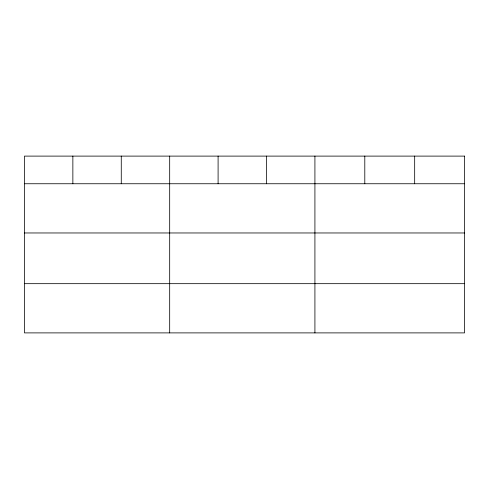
<?xml version="1.0" encoding="UTF-8"?>
<svg xmlns="http://www.w3.org/2000/svg" width="489" height="489" viewBox="0 0 489 489"><rect width="100%" height="100%" fill="white"/><g stroke="black" fill="none" stroke-linecap="round" stroke-linejoin="round"><path stroke-width="0.73" d="M24.45 183.748L464.55 183.748M24.45 232.966L464.55 232.966M24.45 283.675L464.55 283.675M414.672 156.107L414.672 183.748M364.794 156.107L364.794 183.748M314.916 156.107L314.916 332.893M266.505 156.107L266.505 183.748M218.094 156.107L218.094 183.748M169.683 156.107L169.683 332.893M121.272 156.107L121.272 183.748M72.861 156.107L72.861 183.748M464.55 156.107L24.45 156.107L24.45 332.893L464.55 332.893L464.55 156.107"/></g></svg>
